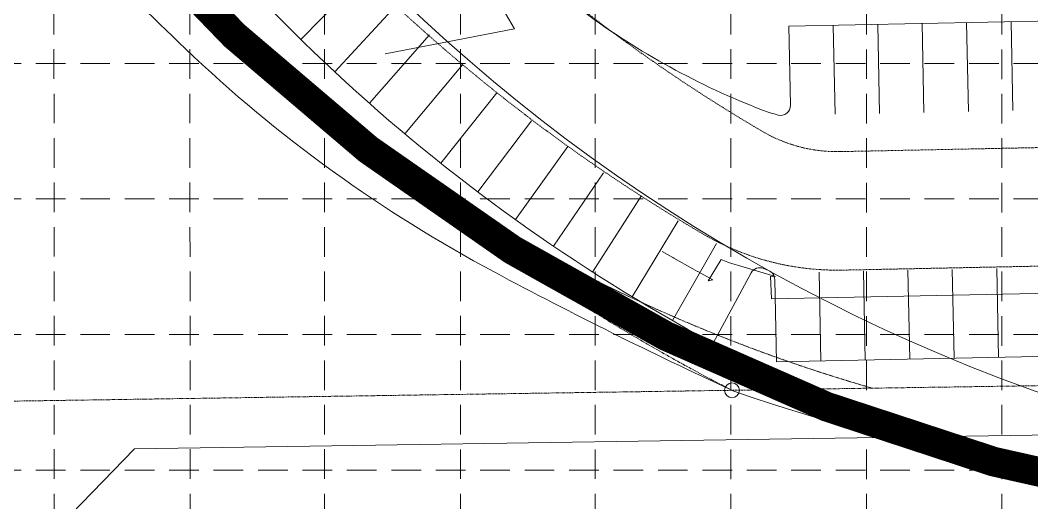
# Model space of a CAD drawing. Extents: x 2140663 to 2528301, y 336313 to 7007653.
# Drawn here: x 2527414.5 to 2527619.4, y 7006135.2 to 7006232.9 of the extents above; entities that cross this region are included whole.
import ezdxf

# ---------------------------------------------------------------- set-up
doc = ezdxf.new("R2010")
doc.units = 0
doc.header["$MEASUREMENT"] = 0
for name, pattern in [('HIDDEN', [0.375, 0.25, -0.125]), ('PHANTOM2', [1.25, 0.625, -0.125, 0.125, -0.125, 0.125, -0.125]), ('xdrc002pt$0$HIDDEN2', [0.1875, 0.125, -0.0625]), ('xdrc002pt$0$PHANTOM2', [1.25, 0.625, -0.125, 0.125, -0.125, 0.125, -0.125])]:
    doc.linetypes.add(name, pattern=pattern)
for name, color, linetype in [('1 PROPOSED CONTOURS', 43, 'Continuous'), ('GRID', 254, 'HIDDEN'), ('LIMITS OF DISTURBANCE', 1, 'HIDDEN'), ('xdrc002ar$0$xdrc002ar$0$C-PKNG-FACE-N', 1, 'Continuous'), ('xdrc002ar$0$xdrc002ar$0$C-PKNG-STRP-N', 6, 'Continuous'), ('xdrc002bs$0$C-WATR-PIPE-E', 12, 'Continuous'), ('xdrc002bs$0$v-rail-road-exist-demo', 14, 'xdrc002bs$0$TRACKS'), ('xdrc002bs$0$v-rail-road-exst', 14, 'xdrc002bs$0$TRACKS'), ('xdrc002pt$0$V-ADJC-LINE-E', 2, 'xdrc002pt$0$PHANTOM2'), ('xdrc002pt$0$V-ESMT-ACCS-N', 2, 'xdrc002pt$0$HIDDEN2'), ('xdrc002pt$0$v-prop-corn', 2, 'Continuous'), ('xdrc002pt$0$V-PROP-ESMT-E', 6, 'xdrc002pt$0$HIDDEN2'), ('xdrc002pt$0$v-prop-line', 3, 'PHANTOM2')]:
    doc.layers.add(name, color=color, linetype=linetype)
doc.linetypes.add('xdrc002bs$0$TRACKS', pattern='A,0.15,[130,ltypeshp.shx,S=0.25,R=0,X=0,Y=0],0.15', length=0.3)

msp = doc.modelspace()

# ---------------------------------------------------------------- linework, layer by layer
at = {"layer": '1 PROPOSED CONTOURS', "color": 43, "lineweight": 0}
for p, q in [((2527486.588723046, 7006279.39366477), (2527514.613686951, 7006231.10581178)), ((2527514.613686951, 7006231.10581178), (2527488.402132485, 7006226.076840293))]:
    msp.add_line(p, q, dxfattribs=at)
at = {"layer": '1 PROPOSED CONTOURS', "color": 43, "lineweight": 0, "elevation": 605}
for points in [[(2527546.694408469, 7006184.807892086), (2527544.55557686, 7006186.049928715)], [(2527546.875335622, 7006184.702826243), (2527546.694408469, 7006184.807892086)], [(2527550.710265007, 7006182.544114938), (2527546.875335622, 7006184.702826243)], [(2527557.861191353, 7006183.863320153), (2527556.452370958, 7006184.449117252)], [(2527557.947399863, 7006183.827354903), (2527557.861191353, 7006183.863320153)], [(2527557.971541771, 7006183.817283163), (2527557.947399863, 7006183.827354903)], [(2527551.665465412, 7006182.013368804), (2527551.232411833, 7006182.250194469)], [(2527551.738673597, 7006181.973333165), (2527551.665465412, 7006182.013368804)], [(2527553.86421776, 7006180.116375642), (2527554.764241407, 7006180.318727825)]]:
    msp.add_lwpolyline(points, dxfattribs=at)
at = {"layer": '1 PROPOSED CONTOURS', "color": 43, "lineweight": 0, "extrusion": (0.8584958482017262, -0.5128205130651453, 0), "elevation": -1423018.3833694}
msp.add_lwpolyline([(7310963.058008651, 605.0000000000005), (7310958.011109917, 605.0000000000005)], dxfattribs=at)
at = {"layer": '1 PROPOSED CONTOURS', "color": 43, "lineweight": 0, "extrusion": (-0.2830505408713388, -0.9591049949366558, 0), "elevation": -7435092.545529209}
msp.add_lwpolyline([(441099.2886313417, 605), (441089.3565716541, 605)], dxfattribs=at)
at = {"layer": '1 PROPOSED CONTOURS', "color": 43, "lineweight": 0, "extrusion": (-0.4905311014480702, -0.8714236848468965, 0), "elevation": -7345195.64317479}
msp.add_lwpolyline([(-1234182.287546177, 605), (-1234182.88673442, 605)], dxfattribs=at)
at = {"layer": '1 PROPOSED CONTOURS', "color": 43, "lineweight": 0, "extrusion": (0.4798118830687147, 0.8773713904989461, 0), "elevation": 7359772.979318552}
msp.add_lwpolyline([(1144044.333783046, 605), (1144047.782228986, 605)], dxfattribs=at)
at = {"layer": '1 PROPOSED CONTOURS', "color": 43, "lineweight": 0, "extrusion": (0.9991075204444613, 0.0422393488505748, 0), "elevation": 2821247.207051636}
msp.add_lwpolyline([(6893160.85514665, 605.0000000000005), (6893165.450659966, 605.0000000000005)], dxfattribs=at)
at = {"layer": '1 PROPOSED CONTOURS', "color": 43, "lineweight": 0, "extrusion": (-0.07887497613379969, -0.9968845159495119, 0), "elevation": -7183715.186865591}
msp.add_lwpolyline([(1967079.522405121, 605), (1967080.541567068, 605)], dxfattribs=at)
at = {"layer": '1 PROPOSED CONTOURS', "color": 43, "lineweight": 0, "extrusion": (0.02002321207088661, -0.9997995153921432, 0), "elevation": -6954161.860867647}
msp.add_lwpolyline([(2667419.777726866, 605), (2667346.095105875, 605)], dxfattribs=at)
at = {"layer": 'GRID', "color": 253, "linetype": 'HIDDEN', "lineweight": 0, "ltscale": 24}
for p, q in [((2527421.368363672, 7006032.007577593), (2527421.22060479, 7007623.464267181)), ((2527448.923389785, 7006032.003245368), (2527448.642908241, 7007623.487741725)), ((2527476.162591924, 7006031.998962794), (2527476.168752994, 7007623.471191216)), ((2527503.695680559, 7006031.994634018), (2527503.666313902, 7007623.464716725)), ((2527530.983350792, 7006031.990343825), (2527531.038154987, 7007623.461265043)), ((2527558.44858376, 7006031.986025713), (2527558.615889325, 7007623.424882863)), ((2527585.894514162, 7006031.98171064), (2527585.894514162, 7007624.562990395)), ((2527613.351986231, 7006031.977393753), (2527613.351986231, 7007624.562990395)), ((2527228.686696025, 7006224.140113123), (2528272.070634682, 7006224.140113123)), ((2527228.686696025, 7006196.682641054), (2528272.070634682, 7006196.682641054)), ((2527228.686696025, 7006169.225168982), (2528272.070634682, 7006169.225168982)), ((2527228.686696025, 7006141.767696912), (2528272.070634682, 7006141.767696912))]:
    msp.add_line(p, q, dxfattribs=at)
at = {"layer": 'LIMITS OF DISTURBANCE', "ltscale": 70, "const_width": 6}
msp.add_lwpolyline([(2527323.279507909, 7007478.034385583), (2527323.279507909, 7007463.102355542), (2527345.362386929, 7006446.874516389, 0.3527120601780434), (2527681.725039883, 7006131.321992346), (2528205.897920626, 7006144.525554366), (2528183.386823632, 7007495.015237641)], format="xyb", close=True, dxfattribs=at)
at = {"layer": 'xdrc002ar$0$xdrc002ar$0$C-PKNG-FACE-N', "color": 7, "linetype": 'Continuous', "lineweight": 0}
for p, q in [((2527570.193201565, 7006231.655330807), (2527732.159758384, 7006234.943715936)), ((2527570.517980344, 7006215.658633837), (2527570.193201565, 7006231.655330807)), ((2527568.558990569, 7006213.618449368), (2527568.55899057, 7006213.618449368)), ((2527562.5559605, 7006181.722211157), (2527554.864232849, 7006167.475701631)), ((2527565.085894289, 7006182.617856979), (2527566.097228536, 7006182.195939358)), ((2527567.326763614, 7006180.390726138), (2527567.66567894, 7006163.697745795)), ((2527567.66567894, 7006163.697745795), (2527756.626661896, 7006167.534195114))]:
    msp.add_line(p, q, dxfattribs=at)
for centre, radius, start, end in [((2527731.944868506, 7006495.461958744), 372.7365509038806, 212.5615500005456, 241.6352742684922), ((2527619.754177943, 7006357.529053601), 153.02239237876, 233.4677340327644, 248.9684166535905), ((2527575.565320255, 7006242.716748492), 29.99998800000001, 249.0466986575917, 255.4232848187901), ((2527568.518393222, 7006215.61803649), 1.9999992, 255.4232848187901, 1.163108489888423), ((2527564.315842245, 7006180.772046412), 1.9999992, 67.35463473689533, 151.6352742684923), ((2527565.327176493, 7006180.350128791), 1.9999992, 1.163108489888423, 67.35463473689533)]:
    msp.add_arc(centre, radius, start, end, dxfattribs=at)
at = {"layer": 'xdrc002ar$0$xdrc002ar$0$C-PKNG-STRP-N', "color": 7, "linetype": 'Continuous', "lineweight": 0}
for p, q in [((2527484.106258053, 7006241.981977101), (2527471.362733383, 7006228.948380788)), ((2527490.616528357, 7006235.776167518), (2527478.207752941, 7006222.423476906)), ((2527606.551145873, 7006214.389798966), (2527606.185769747, 7006232.386083057)), ((2527615.549287918, 7006214.572487028), (2527615.183911793, 7006232.568771121)), ((2527579.556719736, 7006213.841734777), (2527579.191343611, 7006231.838018869)), ((2527588.554861782, 7006214.02442284), (2527588.189485656, 7006232.020706932)), ((2527597.553003827, 7006214.207110903), (2527597.187627702, 7006232.203394994)), ((2527497.43757714, 7006229.904776823), (2527485.220667231, 7006216.070289423)), ((2527504.098796058, 7006223.869902172), (2527492.383260531, 7006209.905007568)), ((2527511.062115132, 7006218.177110284), (2527499.704624013, 7006203.919500056)), ((2527518.029919272, 7006212.480651676), (2527507.175476847, 7006198.121653785)), ((2527525.410715729, 7006207.330527517), (2527514.791010161, 7006192.515200738)), ((2527532.65848381, 7006201.994818281), (2527522.546321961, 7006187.1037497)), ((2527540.291001747, 7006197.225687842), (2527530.436420273, 7006181.890783936)), ((2527547.800075681, 7006192.264463815), (2527538.456226367, 7006176.879658948)), ((2527555.551124692, 7006187.69049678), (2527546.600578023, 7006172.073600317)), ((2527576.29844486, 7006181.876717949), (2527576.663820985, 7006163.880433859)), ((2527585.296586905, 7006182.059406012), (2527585.661963031, 7006164.06312192)), ((2527594.294728951, 7006182.242094074), (2527594.660105076, 7006164.245809984)), ((2527603.292870997, 7006182.424782138), (2527603.658247122, 7006164.428498046)), ((2527612.291013042, 7006182.607470201), (2527612.656389167, 7006164.611186109))]:
    msp.add_line(p, q, dxfattribs=at)
at = {"layer": 'xdrc002bs$0$C-WATR-PIPE-E', "color": 7, "lineweight": 0}
for p, q in [((2528196.109451412, 7006157.551481116), (2527437.641812644, 7006146.124993335)), ((2527437.641812644, 7006146.124993335), (2527398.248891842, 7006105.526991053))]:
    msp.add_line(p, q, dxfattribs=at)
at = {"layer": 'xdrc002bs$0$v-rail-road-exist-demo', "color": 7, "lineweight": 0, "ltscale": 0.1}
msp.add_lwpolyline([(2527406.993449498, 7006362.756524464, 0.2893170627698015), (2527718.472789923, 7006137.537521685, 0.2893170627698015)], format="xyb", dxfattribs=at)
at = {"layer": 'xdrc002bs$0$v-rail-road-exst', "color": 7, "lineweight": 0, "ltscale": 0.1}
for points in [[(2527329.612689179, 7006488.599018269, 0.1754023176800247), (2527409.052752624, 7006268.680676657, 0.02902946981657823), (2527447.886468883, 7006227.158564671, 0.06767570571352022), (2527510.611701932, 7006181.840893986, 0.01454100416896879), (2527558.661133012, 7006157.949311711, 0.01454100416896879)], [(2527558.629770111, 7006157.928374103, 0.08525032321244984), (2527695.09482768, 7006135.21281832, -4.486272877289299)]]:
    msp.add_lwpolyline(points, format="xyb", dxfattribs=at)
at = {"layer": 'xdrc002pt$0$V-ADJC-LINE-E', "color": 7, "lineweight": 0}
msp.add_line((2527558.661133009, 7006157.949311712), (2527284.938087328, 7006153.825611666), dxfattribs=at)
at = {"layer": 'xdrc002pt$0$V-ESMT-ACCS-N', "color": 7, "lineweight": 0}
for p, q in [((2527580.557894831, 7006206.275806865), (2528112.938668882, 7006217.084661822)), ((2527564.785907209, 7006210.387369505), (2527564.785906083, 7006210.387367581)), ((2527564.786736916, 7006210.383183247), (2527564.786738042, 7006210.383185171)), ((2527564.786738042, 7006210.383185171), (2527564.786736916, 7006210.383183247)), ((2527580.55789483, 7006206.275806865), (2527580.55789483, 7006206.275806864)), ((2527580.55789483, 7006206.275806864), (2527580.55789483, 7006206.275806865)), ((2527581.045063193, 7006182.280751811), (2528113.426053404, 7006193.089611158)), ((2527552.65619866, 7006189.678299935), (2527552.656197533, 7006189.67829801)), ((2527552.656979847, 7006189.674030839), (2527552.656980973, 7006189.674032763)), ((2527552.656979847, 7006189.674030839), (2527552.656980973, 7006189.674032763))]:
    msp.add_line(p, q, dxfattribs=at)
for centre, radius, start, end in [((2527731.941730154, 7006495.772756338), 330.7353770566877, 214.0606279591491, 239.6416565871911), ((2527731.94173015, 7006495.772756336), 354.7352810526592, 214.0303340367748, 239.6416565874441), ((2527579.948044579, 7006236.273705485), 29.99988000177147, 239.6416528628588, 239.6471923248919), ((2527579.948934377, 7006236.269625681), 29.99999999978088, 239.6416565878397, 271.1631086771367), ((2527579.948934377, 7006236.269625681), 29.99999999979314, 239.6416565878397, 271.1631086771367), ((2527579.948033714, 7006236.273711847), 53.99978399891658, 239.6416678774962, 239.6446724170535), ((2527579.948934378, 7006236.269625681), 54.0000000010211, 239.6416565872307, 271.1631086765078), ((2527579.948934378, 7006236.269625681), 54.0000000010211, 239.6416565872307, 271.1631086765078)]:
    msp.add_arc(centre, radius, start, end, dxfattribs=at)
at = {"layer": 'xdrc002pt$0$v-prop-corn', "color": 7, "lineweight": 0}
msp.add_circle((2527558.661133012, 7006157.94931171), 1.5, dxfattribs=at)
at = {"layer": 'xdrc002pt$0$V-PROP-ESMT-E', "color": 7, "lineweight": 0}
msp.add_arc((2527678.148903987, 7006474.801950876), 329.2699999989709, 232.8571350891928, 253.9432313708892, dxfattribs=at)
at = {"layer": 'xdrc002pt$0$v-prop-line', "color": 7, "lineweight": 0}
msp.add_line((2528195.958816228, 7006167.550346504), (2527558.62946187, 7006157.948834579), dxfattribs=at)
msp.add_arc((2527731.94322961, 7006495.76971355), 379.6700000006037, 181.1630531336929, 242.8448308904258, dxfattribs=at)

doc.saveas('drawing.dxf')
